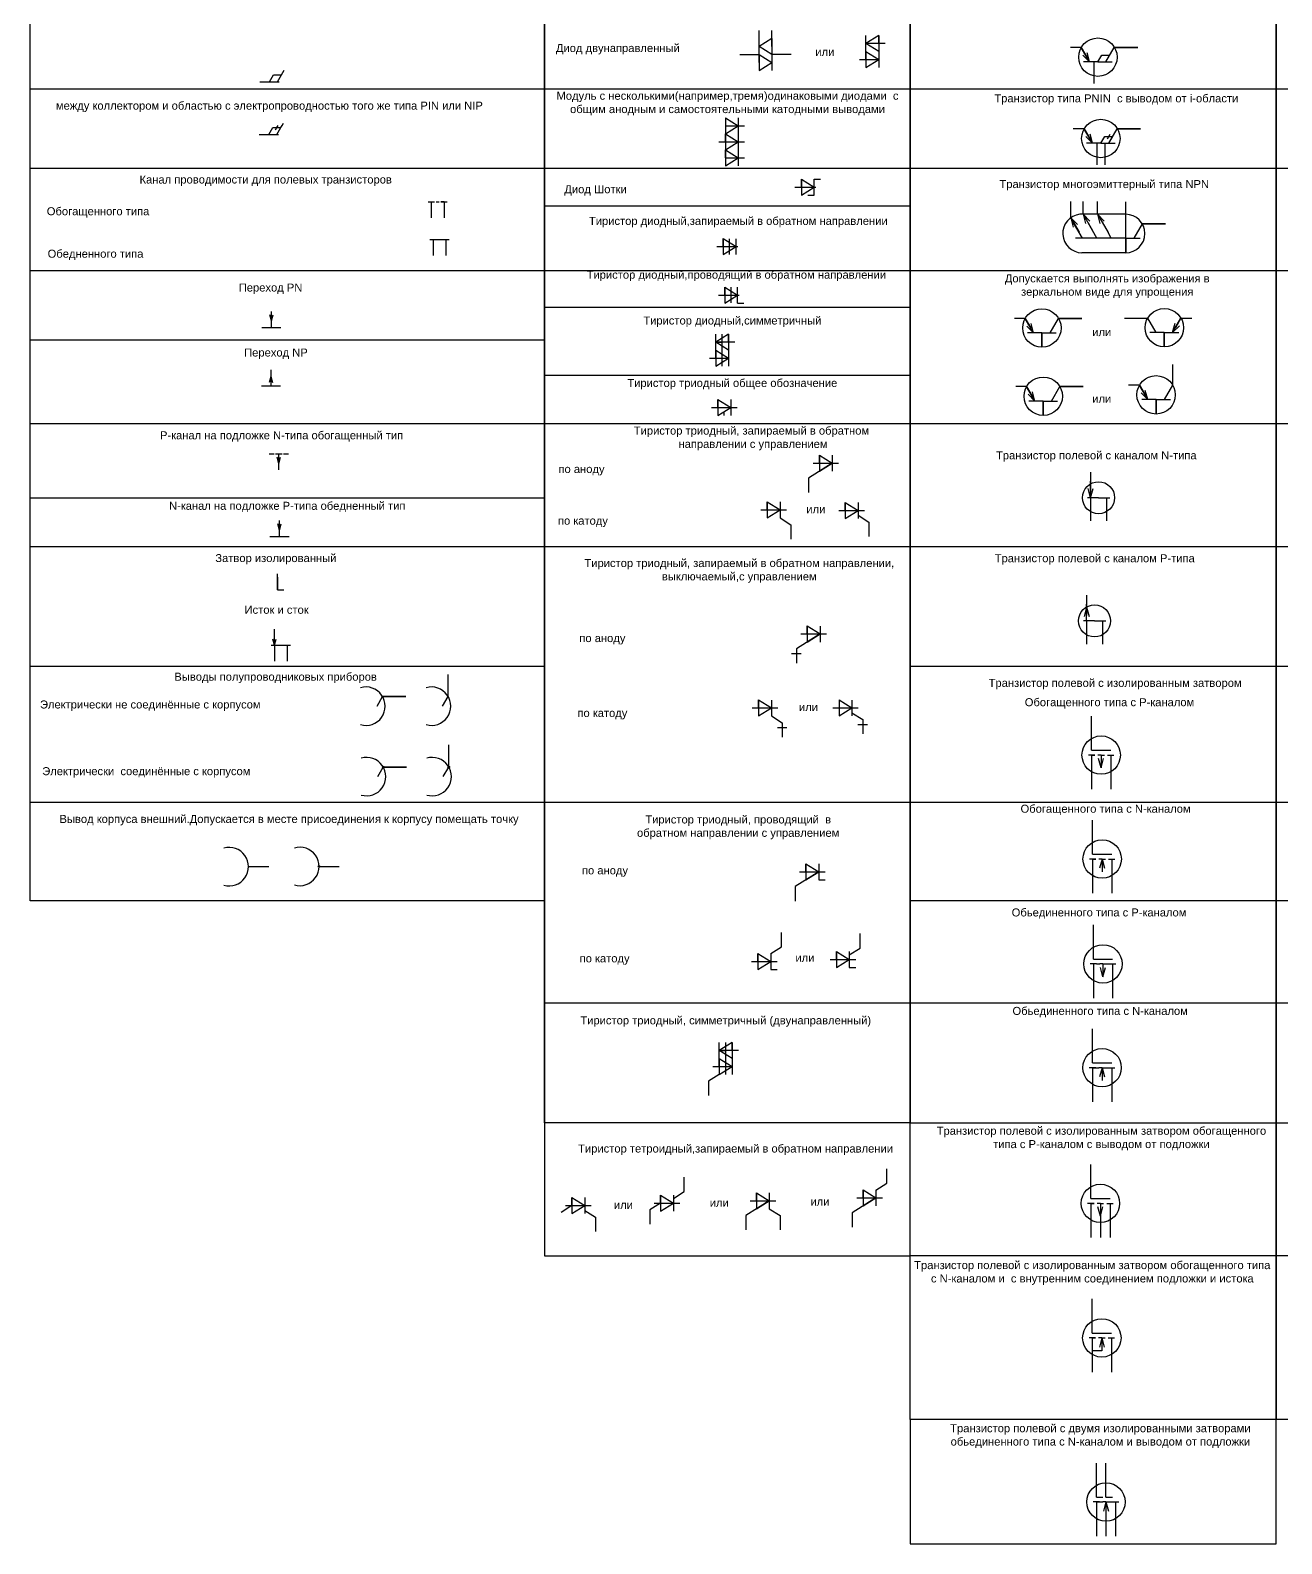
# Model space of a CAD drawing. Header units: millimetres. Extents: x 1912 to 3443, y 1414 to 2353.
# Drawn here: x 2074.8 to 2465.9, y 1413.7 to 1886.5 of the extents above; entities that cross this region are included whole.
import ezdxf

# ---------------------------------------------------------------- set-up
doc = ezdxf.new("R2010")
doc.units = ezdxf.units.MM
doc.styles.get("Standard").update_dxf_attribs({"font": 'arial.ttf'})
pattern_1 = [(0, (0, -18.579), (0, 6.985), [5.08, -1.905]), (90, (0, -18.579), (-6.985, 4e-16), [5.08, -1.905])]

msp = doc.modelspace()

# ---------------------------------------------------------------- hatches: boundary and pattern name
h = msp.add_hatch()
h.set_pattern_fill('ANGLE', color=256)
h.set_pattern_definition(pattern_1)
h.paths.add_polyline_path([(2183.27, 1676.28, -0.010761), (2183.41, 1676.06), (2183.67, 1676.06, 0.584546)])
h.paths.add_polyline_path([(2183.27, 1676.28, 0.262191), (2183.15, 1676.06, 0.267949), (2183.28, 1675.83), (2183.41, 1676.06, 0.010761)])
h.paths.add_polyline_path([(2183.41, 1676.06), (2183.28, 1675.83, 0.262191), (2183.53, 1675.83, 0.010761)])
h.paths.add_polyline_path([(2183.67, 1676.06), (2183.41, 1676.06, -0.010761), (2183.53, 1675.83, 0.273724)])
h.paths.add_polyline_path([(2203.89, 1676.31, 0.13713), (2203.75, 1676.28, -0.010761), (2203.89, 1676.06)])
h.paths.add_polyline_path([(2203.75, 1676.28, 0.262191), (2203.63, 1676.06, 0.267949), (2203.76, 1675.83), (2203.89, 1676.06, 0.010761)])
h.paths.add_polyline_path([(2203.89, 1676.06), (2203.76, 1675.83, 0.262191), (2204.01, 1675.83, 0.010761)])
h.paths.add_polyline_path([(2203.89, 1676.31), (2203.89, 1676.06, -0.010761), (2204.01, 1675.83, 0.273724), (2204.15, 1676.06, 0.414214)])
at = {"true_color": 0x000000}
h = msp.add_hatch(color=18, dxfattribs=at)
h.dxf.hatch_style = 1
h.paths.add_polyline_path([(2185.12, 1656.37, 0.010761), (2184.99, 1656.59, 0.262191), (2184.86, 1656.37, 0.267949), (2184.99, 1656.14)])
h.paths.add_polyline_path([(2184.99, 1656.59, -0.010761), (2185.12, 1656.37), (2185.38, 1656.37, 0.584546)])
h.paths.add_polyline_path([(2185.38, 1656.37), (2185.12, 1656.37, -0.010761), (2185.25, 1656.14, 0.273724)])
h.paths.add_polyline_path([(2185.12, 1656.37), (2184.99, 1656.14, 0.262191), (2185.25, 1656.14, 0.010761)])
h.paths.add_polyline_path([(2205.6, 1656.63), (2205.6, 1656.37, -0.010761), (2205.72, 1656.14, 0.273724), (2205.86, 1656.37, 0.414214)])
h.paths.add_polyline_path([(2205.6, 1656.63, 0.13713), (2205.47, 1656.59, -0.010761), (2205.6, 1656.37)])
h.paths.add_polyline_path([(2205.47, 1656.59, 0.262191), (2205.34, 1656.37, 0.267949), (2205.47, 1656.14), (2205.6, 1656.37, 0.010761)])
h.paths.add_polyline_path([(2205.6, 1656.37), (2205.47, 1656.14, 0.262191), (2205.72, 1656.14, 0.010761)])
h = msp.add_hatch()
h.set_pattern_fill('ANGLE', color=256)
h.set_pattern_definition(pattern_1)
h.paths.add_polyline_path([(2155.27, 1643.04), (2155.01, 1643.04, -0.010761), (2155, 1642.79, 0.420531)])
h.paths.add_polyline_path([(2155, 1643.3, -0.010761), (2155.01, 1643.04), (2155.27, 1643.04, 0.420531)])
h.paths.add_polyline_path([(2155, 1643.3, 0.407924), (2154.75, 1643.04, 0.407924), (2155, 1642.79, 0.021524)])
h = msp.add_hatch(color=18, dxfattribs=at)
h.dxf.hatch_style = 1
h.paths.add_polyline_path([(2165.31, 1625.3), (2165.05, 1625.3, -0.010761), (2165.05, 1625.04, 0.420531)])
h.paths.add_polyline_path([(2165.05, 1625.55, -0.010761), (2165.05, 1625.3), (2165.31, 1625.3, 0.420531)])
h.paths.add_polyline_path([(2165.05, 1625.55, 0.407924), (2164.79, 1625.3, 0.407924), (2165.05, 1625.04, 0.021524)])

# ---------------------------------------------------------------- linework, layer by layer
for p, q in [((2302.59, 1881.45), (2302.59, 1886.42)), ((2306.59, 1881.45), (2306.59, 1886.42)), ((2306.59, 1883.95), (2302.59, 1881.45)), ((2306.59, 1881.45), (2306.59, 1883.95)), ((2306.59, 1883.95), (2306.59, 1878.95)), ((2339.93, 1884.91), (2335.93, 1882.41)), ((2335.93, 1882.41), (2335.93, 1884.9)), ((2335.93, 1877.43), (2335.93, 1882.41)), ((2341.93, 1882.41), (2335.93, 1882.41)), ((2339.93, 1879.91), (2335.93, 1882.41)), ((2339.93, 1882.41), (2339.93, 1884.91)), ((2339.93, 1884.91), (2339.93, 1879.91)), ((2339.93, 1882.41), (2339.93, 1884.91)), ((2296.59, 1878.98), (2302.59, 1878.98)), ((2296.59, 1878.98), (2298.59, 1878.98)), ((2302.59, 1876.48), (2302.59, 1881.45)), ((2306.59, 1878.95), (2302.59, 1881.45)), ((2302.59, 1876.48), (2302.59, 1878.98)), ((2302.59, 1878.98), (2302.59, 1873.98)), ((2302.59, 1878.98), (2306.59, 1876.48)), ((2312.59, 1878.95), (2306.59, 1878.95)), ((2306.59, 1878.95), (2306.59, 1873.98)), ((2333.93, 1877.43), (2339.93, 1877.43)), ((2335.93, 1877.43), (2335.93, 1879.93)), ((2335.93, 1879.93), (2335.93, 1874.93)), ((2335.93, 1879.93), (2339.93, 1877.43)), ((2335.93, 1874.93), (2339.93, 1877.43)), ((2339.93, 1879.91), (2339.93, 1874.93)), ((2403.23, 1881.11), (2399.83, 1881.11)), ((2405.83, 1876.61), (2403.23, 1881.11)), ((2403.23, 1881.11), (2404.97, 1878.11)), ((2404.97, 1878.11), (2403.47, 1880.71)), ((2405.83, 1876.61), (2403.71, 1878.73)), ((2405.83, 1876.61), (2405.06, 1879.51)), ((2408.43, 1876.61), (2409.68, 1878.78)), ((2409.68, 1878.78), (2412.18, 1878.78)), ((2410.93, 1876.61), (2413.53, 1881.11)), ((2413.63, 1881.11), (2420.86, 1881.11)), ((2420.86, 1881.11), (2413.63, 1881.11)), ((2149.56, 1870.42), (2150.81, 1872.58)), ((2150.81, 1872.58), (2153.31, 1872.58)), ((2152.06, 1870.42), (2153.31, 1872.58)), ((2153.31, 1872.58), (2153.72, 1873.3)), ((2153.72, 1873.3), (2154.14, 1874.02)), ((2302.59, 1873.98), (2306.59, 1876.48)), ((2408.43, 1876.61), (2403.93, 1876.61)), ((2408.43, 1876.61), (2403.93, 1876.61)), ((2407.18, 1876.61), (2407.18, 1869.86)), ((2408.43, 1876.61), (2412.93, 1876.61)), ((2408.43, 1876.61), (2412.93, 1876.61)), ((2408.43, 1876.61), (2409.68, 1876.61)), ((2408.43, 1876.61), (2410.93, 1876.61)), ((2578.45, 1868.14), (2074.82, 1868.14)), ((2146.56, 1870.42), (2152.56, 1870.42)), ((2146.56, 1870.42), (2149.56, 1870.42)), ((2149.56, 1870.42), (2152.06, 1870.42)), ((2292.03, 1859.2), (2292.03, 1854.2)), ((2292.03, 1859.2), (2296.03, 1856.7)), ((2296.03, 1859.17), (2296.03, 1854.2)), ((2146.35, 1853.92), (2152.35, 1853.92)), ((2146.35, 1853.92), (2149.35, 1853.92)), ((2149.35, 1853.92), (2150.6, 1856.09)), ((2149.35, 1853.92), (2151.85, 1853.92)), ((2150.6, 1856.09), (2153.1, 1856.09)), ((2150.6, 1856.09), (2151.85, 1856.09)), ((2151.44, 1855.37), (2151.85, 1856.09)), ((2151.85, 1856.09), (2152.27, 1856.81)), ((2151.85, 1853.92), (2153.1, 1856.09)), ((2153.1, 1856.09), (2153.52, 1856.81)), ((2153.52, 1856.81), (2153.93, 1857.52)), ((2292.03, 1856.7), (2298.03, 1856.7)), ((2292.03, 1854.2), (2296.03, 1856.7)), ((2292.03, 1851.7), (2292.03, 1854.2)), ((2292.03, 1854.2), (2292.03, 1849.2)), ((2292.03, 1854.2), (2296.03, 1851.7)), ((2296.03, 1854.17), (2296.03, 1849.2)), ((2404.15, 1855.7), (2400.74, 1855.7)), ((2406.75, 1851.2), (2404.15, 1855.7)), ((2404.15, 1855.7), (2405.88, 1852.7)), ((2405.88, 1852.7), (2404.38, 1855.29)), ((2406.75, 1851.2), (2404.63, 1853.32)), ((2406.75, 1851.2), (2405.97, 1854.09)), ((2409.35, 1851.2), (2410.6, 1853.36)), ((2410.6, 1853.36), (2413.1, 1853.36)), ((2410.6, 1853.36), (2411.85, 1853.36)), ((2411.43, 1852.64), (2411.85, 1853.36)), ((2411.85, 1851.2), (2414.45, 1855.7)), ((2411.85, 1853.36), (2412.26, 1854.08)), ((2411.85, 1851.2), (2413.1, 1853.36)), ((2414.54, 1855.7), (2421.78, 1855.7)), ((2421.78, 1855.7), (2414.54, 1855.7)), ((2290.03, 1851.7), (2296.03, 1851.7)), ((2292.03, 1849.2), (2296.03, 1851.7)), ((2292.03, 1851.7), (2298.03, 1851.7)), ((2292.03, 1846.7), (2292.03, 1849.2)), ((2292.03, 1849.2), (2292.03, 1844.2)), ((2292.03, 1849.2), (2296.03, 1846.7)), ((2296.03, 1849.17), (2296.03, 1844.2)), ((2409.35, 1851.2), (2404.85, 1851.2)), ((2409.35, 1851.2), (2404.85, 1851.2)), ((2408.1, 1851.2), (2408.1, 1844.44)), ((2409.35, 1851.2), (2413.85, 1851.2)), ((2409.35, 1851.2), (2413.85, 1851.2)), ((2409.35, 1851.2), (2410.6, 1851.2)), ((2409.35, 1851.2), (2411.85, 1851.2)), ((2410.6, 1851.2), (2410.6, 1844.44)), ((2292.03, 1846.7), (2298.03, 1846.7)), ((2292.03, 1844.2), (2296.03, 1846.7)), ((2578.45, 1843.38), (2074.82, 1843.38)), ((2315.78, 1837.49), (2315.78, 1839.99)), ((2315.78, 1839.99), (2315.78, 1834.99)), ((2315.78, 1839.99), (2319.78, 1837.49)), ((2319.78, 1834.99), (2319.78, 1839.96)), ((2319.78, 1839.96), (2321.78, 1839.96)), ((2313.78, 1837.49), (2320.31, 1837.49)), ((2313.78, 1837.49), (2315.78, 1837.49)), ((2315.78, 1834.99), (2319.78, 1837.49)), ((2317.78, 1834.99), (2319.78, 1834.99)), ((2199.13, 1832.96), (2201.13, 1832.96)), ((2200.13, 1832.96), (2200.13, 1829.96)), ((2200.13, 1829.96), (2200.13, 1827.96)), ((2201.63, 1832.96), (2202.63, 1832.96)), ((2204.13, 1832.96), (2203.13, 1832.96)), ((2203.13, 1832.96), (2205.13, 1832.96)), ((2204.13, 1832.96), (2204.13, 1829.96)), ((2204.13, 1829.96), (2204.13, 1827.96)), ((2235.5, 1831.64), (2349.82, 1831.64)), ((2399.94, 1827.91), (2399.94, 1833.03)), ((2403.79, 1829.02), (2403.79, 1833.03)), ((2408.29, 1829.02), (2408.29, 1833.03)), ((2417.12, 1821.52), (2417.12, 1832.94)), ((2400.97, 1826.13), (2399.94, 1827.91)), ((2399.94, 1827.91), (2402.54, 1823.41)), ((2399.94, 1827.91), (2402.06, 1825.79)), ((2399.94, 1827.91), (2400.72, 1825.01)), ((2400.81, 1826.41), (2402.31, 1823.81)), ((2403.62, 1821.52), (2400.81, 1826.41)), ((2417.12, 1829.02), (2402.83, 1829.02)), ((2403.79, 1829.02), (2405.92, 1826.9)), ((2403.79, 1829.02), (2404.57, 1826.13)), ((2403.79, 1829.02), (2407.1, 1823.31)), ((2405.36, 1826.31), (2406.86, 1823.71)), ((2408.12, 1821.52), (2405.36, 1826.31)), ((2408.29, 1829.02), (2410.42, 1826.9)), ((2408.29, 1829.02), (2409.07, 1826.13)), ((2408.29, 1829.02), (2411.6, 1823.31)), ((2419.72, 1821.52), (2422.32, 1826.02)), ((2422.32, 1826.02), (2429.55, 1826.02)), ((2429.55, 1826.02), (2422.32, 1826.02)), ((2199.7, 1821.15), (2205.7, 1821.15)), ((2200.7, 1821.15), (2200.7, 1818.15)), ((2204.7, 1821.15), (2204.7, 1818.15)), ((2291.35, 1818.92), (2291.35, 1821.42)), ((2291.35, 1821.42), (2291.35, 1816.42)), ((2291.35, 1821.42), (2295.35, 1818.92)), ((2293.35, 1818.92), (2293.35, 1821.39)), ((2295.35, 1816.42), (2295.35, 1821.39)), ((2417.12, 1821.52), (2401.44, 1821.52)), ((2412.62, 1821.52), (2408.12, 1821.52)), ((2412.62, 1821.52), (2411.6, 1823.31)), ((2417.12, 1821.52), (2412.62, 1821.52)), ((2417.12, 1821.52), (2421.62, 1821.52)), ((2417.12, 1821.52), (2421.62, 1821.52)), ((2417.12, 1821.52), (2417.12, 1817.02)), ((2417.12, 1817.02), (2417.12, 1821.52)), ((2200.7, 1818.15), (2200.7, 1816.15)), ((2204.7, 1818.15), (2204.7, 1816.15)), ((2289.35, 1818.92), (2295.87, 1818.92)), ((2289.35, 1818.92), (2291.35, 1818.92)), ((2291.35, 1816.42), (2295.35, 1818.92)), ((2291.35, 1818.92), (2293.35, 1818.92)), ((2293.35, 1816.44), (2293.35, 1818.92)), ((2417.12, 1817.02), (2403.45, 1817.02)), ((2578.45, 1811.37), (2074.82, 1811.37)), ((2291.83, 1803.79), (2291.83, 1806.29)), ((2291.83, 1806.29), (2291.83, 1801.29)), ((2291.83, 1806.29), (2295.83, 1803.79)), ((2293.83, 1803.79), (2293.83, 1806.26)), ((2295.83, 1801.29), (2295.83, 1806.26)), ((2289.83, 1803.79), (2296.36, 1803.79)), ((2289.83, 1803.79), (2291.83, 1803.79)), ((2291.83, 1801.29), (2295.83, 1803.79)), ((2291.83, 1803.79), (2293.83, 1803.79)), ((2293.83, 1801.32), (2293.83, 1803.79)), ((2295.83, 1801.29), (2297.83, 1801.29)), ((2150.16, 1795.7), (2149.64, 1797.63)), ((2150.16, 1793.7), (2150.16, 1798.7)), ((2150.16, 1795.7), (2150.67, 1797.63)), ((2235.5, 1800.04), (2349.82, 1800.04)), ((2235.5, 1800.04), (2235.5, 1545.25)), ((2416.76, 1796.59), (2424, 1796.59)), ((2426.6, 1792.09), (2424, 1796.59)), ((2431.79, 1792.09), (2434.39, 1796.59)), ((2434.39, 1796.59), (2432.66, 1793.59)), ((2434.39, 1796.59), (2437.8, 1796.59)), ((2147.16, 1793.7), (2153.16, 1793.7)), ((2150.16, 1793.7), (2150.16, 1795.7)), ((2385.74, 1796.51), (2382.33, 1796.51)), ((2388.34, 1792.01), (2385.74, 1796.51)), ((2385.74, 1796.51), (2387.47, 1793.51)), ((2387.47, 1793.51), (2385.97, 1796.11)), ((2388.34, 1792.01), (2386.22, 1794.13)), ((2390.93, 1792.01), (2386.43, 1792.01)), ((2390.93, 1792.01), (2386.43, 1792.01)), ((2388.34, 1792.01), (2387.56, 1794.91)), ((2390.93, 1792.01), (2395.43, 1792.01)), ((2390.93, 1792.01), (2395.43, 1792.01)), ((2390.93, 1792.01), (2390.93, 1787.51)), ((2390.93, 1787.51), (2390.93, 1792.01)), ((2393.53, 1792.01), (2396.13, 1796.51)), ((2396.13, 1796.51), (2403.36, 1796.51)), ((2403.36, 1796.51), (2396.13, 1796.51)), ((2429.19, 1792.09), (2424.69, 1792.09)), ((2429.19, 1792.09), (2424.69, 1792.09)), ((2429.19, 1792.09), (2433.69, 1792.09)), ((2429.19, 1792.09), (2433.69, 1792.09)), ((2429.19, 1792.09), (2429.19, 1787.59)), ((2429.19, 1787.59), (2429.19, 1792.09)), ((2431.79, 1792.09), (2432.57, 1794.99)), ((2431.79, 1792.09), (2433.91, 1794.21)), ((2432.66, 1793.59), (2434.16, 1796.19)), ((2074.82, 1789.81), (2235.5, 1789.81)), ((2293.02, 1791.59), (2289.02, 1789.09)), ((2289.02, 1789.09), (2289.02, 1791.57)), ((2289.02, 1784.11), (2289.02, 1789.09)), ((2295.02, 1789.09), (2289.02, 1789.09)), ((2293.02, 1786.59), (2289.02, 1789.09)), ((2289.02, 1789.09), (2291.02, 1789.09)), ((2291.02, 1781.61), (2291.02, 1791.59)), ((2293.02, 1789.09), (2293.02, 1791.59)), ((2293.02, 1791.59), (2293.02, 1786.59)), ((2293.02, 1789.09), (2293.02, 1791.59)), ((2287.02, 1784.11), (2293.02, 1784.11)), ((2289.02, 1784.11), (2289.02, 1786.61)), ((2289.02, 1786.61), (2289.02, 1781.61)), ((2289.02, 1786.61), (2293.02, 1784.11)), ((2289.02, 1781.61), (2293.02, 1784.11)), ((2293.02, 1786.59), (2293.02, 1781.61)), ((2150.03, 1778.41), (2149.51, 1776.48)), ((2150.03, 1780.41), (2150.03, 1775.41)), ((2150.03, 1780.41), (2150.03, 1778.41)), ((2150.03, 1778.41), (2150.55, 1776.48)), ((2235.5, 1778.79), (2349.82, 1778.79)), ((2431.82, 1775.63), (2431.82, 1782.15)), ((2147.03, 1775.41), (2153.03, 1775.41)), ((2386.15, 1775.19), (2382.74, 1775.19)), ((2388.75, 1770.69), (2386.15, 1775.19)), ((2386.15, 1775.19), (2387.88, 1772.19)), ((2387.88, 1772.19), (2386.38, 1774.79)), ((2388.75, 1770.69), (2387.97, 1773.58)), ((2393.94, 1770.69), (2396.54, 1775.19)), ((2396.54, 1775.19), (2403.78, 1775.19)), ((2403.78, 1775.19), (2396.54, 1775.19)), ((2421.43, 1775.63), (2418.02, 1775.63)), ((2424.03, 1771.13), (2421.43, 1775.63)), ((2421.43, 1775.63), (2423.16, 1772.63)), ((2423.16, 1772.63), (2421.66, 1775.23)), ((2424.03, 1771.13), (2421.91, 1773.25)), ((2424.03, 1771.13), (2423.25, 1774.03)), ((2429.22, 1771.13), (2431.82, 1775.63)), ((2287.7, 1768.71), (2293.7, 1768.71)), ((2289.7, 1768.71), (2289.7, 1771.21)), ((2289.7, 1771.21), (2289.7, 1766.21)), ((2289.7, 1771.21), (2293.7, 1768.71)), ((2289.7, 1766.21), (2293.7, 1768.71)), ((2293.7, 1771.19), (2293.7, 1766.21)), ((2293.7, 1768.71), (2295.7, 1768.71)), ((2388.75, 1770.69), (2386.63, 1772.81)), ((2391.35, 1770.69), (2386.85, 1770.69)), ((2391.35, 1770.69), (2386.85, 1770.69)), ((2391.35, 1770.69), (2395.85, 1770.69)), ((2391.35, 1770.69), (2395.85, 1770.69)), ((2391.35, 1770.69), (2391.35, 1766.19)), ((2391.35, 1766.19), (2391.35, 1770.69)), ((2426.62, 1771.13), (2422.12, 1771.13)), ((2426.62, 1771.13), (2422.12, 1771.13)), ((2426.62, 1771.13), (2431.12, 1771.13)), ((2426.62, 1771.13), (2431.12, 1771.13)), ((2426.62, 1771.13), (2426.62, 1766.63)), ((2426.62, 1766.63), (2426.62, 1771.13)), ((2578.45, 1763.56), (2074.82, 1763.56)), ((2291.7, 1766.21), (2291.7, 1767.46)), ((2149.49, 1754.19), (2150.99, 1754.19)), ((2151.49, 1754.19), (2153.49, 1754.19)), ((2152.49, 1749.19), (2152.49, 1754.19)), ((2153.99, 1754.19), (2155.49, 1754.19)), ((2152.49, 1751.19), (2151.97, 1753.12)), ((2152.49, 1751.19), (2153.01, 1753.12)), ((2152.49, 1749.19), (2152.49, 1751.19)), ((2325.41, 1751.27), (2318.01, 1746.65)), ((2319.41, 1751.27), (2325.41, 1751.27)), ((2321.41, 1751.27), (2321.41, 1753.77)), ((2321.41, 1753.77), (2321.41, 1748.77)), ((2321.41, 1753.77), (2325.41, 1751.27)), ((2321.41, 1748.77), (2325.41, 1751.27)), ((2325.41, 1753.74), (2325.41, 1748.77)), ((2325.41, 1751.27), (2327.41, 1751.27)), ((2318.01, 1746.65), (2318.01, 1742.15)), ((2406.15, 1748.52), (2406.15, 1742.22)), ((2406.15, 1740.49), (2406.15, 1745.69)), ((2406.15, 1742.22), (2406.15, 1745.22)), ((2235.5, 1740.37), (2074.82, 1740.37)), ((2408.65, 1740.49), (2405.15, 1740.49)), ((2406.15, 1740.49), (2405.38, 1743.39)), ((2406.15, 1740.49), (2406.93, 1743.39)), ((2406.15, 1740.49), (2406.15, 1733.28)), ((2406.15, 1740.49), (2406.15, 1733.28)), ((2408.65, 1740.49), (2412.15, 1740.49)), ((2408.65, 1740.49), (2411.15, 1740.49)), ((2411.15, 1740.49), (2411.15, 1733.28)), ((2411.15, 1740.49), (2411.15, 1733.28)), ((2303.11, 1736.69), (2309.11, 1736.69)), ((2305.11, 1736.69), (2305.11, 1739.19)), ((2305.11, 1739.19), (2305.11, 1734.19)), ((2305.11, 1739.19), (2309.11, 1736.69)), ((2305.11, 1734.19), (2309.11, 1736.69)), ((2309.11, 1739.16), (2309.11, 1734.19)), ((2309.11, 1736.69), (2311.11, 1736.69)), ((2327.48, 1736.51), (2333.48, 1736.51)), ((2329.48, 1736.51), (2329.48, 1739.01)), ((2329.48, 1739.01), (2329.48, 1734.01)), ((2329.48, 1739.01), (2333.48, 1736.51)), ((2329.48, 1734.01), (2333.48, 1736.51)), ((2333.48, 1738.98), (2333.48, 1734.01)), ((2333.48, 1736.51), (2335.48, 1736.51)), ((2152.68, 1730.37), (2152.16, 1732.3)), ((2152.68, 1728.37), (2152.68, 1733.37)), ((2152.68, 1730.37), (2153.2, 1732.3)), ((2152.68, 1728.37), (2152.68, 1730.37)), ((2309.11, 1734.19), (2312.5, 1732.07)), ((2312.5, 1732.07), (2312.5, 1727.57)), ((2333.48, 1735.01), (2336.87, 1732.89)), ((2336.87, 1732.89), (2336.87, 1728.39)), ((2149.68, 1728.37), (2155.68, 1728.37)), ((2578.45, 1725.1), (2074.82, 1725.1)), ((2152.09, 1711.71), (2152.09, 1716.71)), ((2152.09, 1715.71), (2152.09, 1711.71)), ((2152.09, 1711.71), (2154.09, 1711.71)), ((2404.89, 1710.03), (2404.89, 1703.73)), ((2404.89, 1702), (2404.89, 1707.2)), ((2404.89, 1703.73), (2404.89, 1706.73)), ((2407.39, 1702), (2403.89, 1702)), ((2404.89, 1706.33), (2404.11, 1703.43)), ((2404.89, 1706.33), (2405.66, 1703.43)), ((2404.89, 1702), (2404.89, 1694.78)), ((2407.39, 1702), (2410.89, 1702)), ((2409.89, 1702), (2409.89, 1694.78)), ((2151.14, 1694.42), (2151.14, 1699.42)), ((2321.6, 1697.92), (2314.21, 1693.3)), ((2315.6, 1697.92), (2321.6, 1697.92)), ((2317.6, 1697.92), (2317.6, 1700.42)), ((2317.6, 1700.42), (2317.6, 1695.42)), ((2317.6, 1700.42), (2321.6, 1697.92)), ((2317.6, 1695.42), (2321.6, 1697.92)), ((2321.6, 1700.39), (2321.6, 1695.42)), ((2321.6, 1697.92), (2323.6, 1697.92)), ((2150.14, 1694.42), (2156.14, 1694.42)), ((2151.14, 1694.42), (2150.62, 1696.35)), ((2151.14, 1694.42), (2151.65, 1696.35)), ((2151.14, 1694.42), (2151.14, 1691.42)), ((2155.14, 1694.42), (2155.14, 1691.42)), ((2314.21, 1693.3), (2314.21, 1688.8)), ((2314.21, 1693.3), (2314.21, 1691.8)), ((2151.14, 1691.42), (2151.14, 1689.42)), ((2155.14, 1691.42), (2155.14, 1689.42)), ((2312.71, 1691.8), (2314.21, 1691.8)), ((2314.21, 1691.8), (2315.71, 1691.8)), ((2235.5, 1687.8), (2074.82, 1687.8)), ((2205.41, 1678.37), (2205.41, 1685.25)), ((2578.45, 1687.8), (2349.82, 1687.8)), ((2183.2, 1675.37), (2184.93, 1678.37)), ((2184.93, 1678.37), (2192.16, 1678.37)), ((2192.16, 1678.37), (2184.93, 1678.37)), ((2203.68, 1675.37), (2205.41, 1678.37)), ((2300.39, 1674.82), (2306.39, 1674.82)), ((2302.39, 1674.82), (2302.39, 1677.32)), ((2302.39, 1677.32), (2302.39, 1672.32)), ((2302.39, 1677.32), (2306.39, 1674.82)), ((2302.39, 1672.32), (2306.39, 1674.82)), ((2306.39, 1677.3), (2306.39, 1672.32)), ((2306.39, 1674.82), (2308.39, 1674.82)), ((2325.57, 1674.82), (2331.57, 1674.82)), ((2327.57, 1677.32), (2327.57, 1672.32)), ((2327.57, 1677.32), (2331.57, 1674.82)), ((2327.57, 1672.32), (2331.57, 1674.82)), ((2331.57, 1677.29), (2331.57, 1672.32)), ((2331.57, 1674.82), (2333.57, 1674.82)), ((2306.39, 1672.32), (2309.78, 1670.2)), ((2309.78, 1670.2), (2309.78, 1665.7)), ((2309.78, 1670.2), (2309.78, 1668.7)), ((2331.57, 1673.32), (2334.96, 1671.2)), ((2333.46, 1669.7), (2334.96, 1669.7)), ((2334.96, 1671.2), (2334.96, 1666.7)), ((2334.96, 1671.2), (2334.96, 1669.7)), ((2334.96, 1669.7), (2336.46, 1669.7)), ((2406.45, 1661.59), (2406.45, 1672.26)), ((2308.28, 1668.7), (2309.78, 1668.7)), ((2309.78, 1668.7), (2311.28, 1668.7)), ((2205.6, 1656.37), (2205.6, 1663.25)), ((2407.45, 1660.09), (2405.45, 1660.09)), ((2406.45, 1661.59), (2412.45, 1661.59)), ((2406.45, 1660.09), (2406.45, 1649.42)), ((2406.45, 1660.09), (2407.45, 1660.09)), ((2409.45, 1660.09), (2408.45, 1660.09)), ((2409.45, 1660.09), (2408.45, 1660.09)), ((2409.45, 1660.09), (2409.45, 1656.09)), ((2409.45, 1660.09), (2410.45, 1660.09)), ((2411.45, 1660.09), (2413.45, 1660.09)), ((2412.45, 1660.09), (2412.45, 1649.42)), ((2183.39, 1653.37), (2185.12, 1656.37)), ((2185.12, 1656.37), (2192.36, 1656.37)), ((2192.36, 1656.37), (2185.12, 1656.37)), ((2203.87, 1653.37), (2205.6, 1656.37)), ((2409.45, 1656.09), (2408.67, 1658.99)), ((2409.45, 1656.09), (2410.22, 1658.99)), ((2578.45, 1645.33), (2074.82, 1645.33)), ((2406.76, 1629.13), (2406.76, 1639.8)), ((2407.76, 1627.63), (2405.76, 1627.63)), ((2406.76, 1629.13), (2412.76, 1629.13)), ((2406.76, 1627.63), (2406.76, 1616.96)), ((2406.76, 1627.63), (2407.76, 1627.63)), ((2409.76, 1627.63), (2408.76, 1627.63)), ((2409.76, 1627.63), (2408.76, 1627.63)), ((2409.76, 1627.63), (2408.98, 1624.73)), ((2409.76, 1627.63), (2409.76, 1623.63)), ((2409.76, 1627.63), (2410.76, 1627.63)), ((2409.76, 1627.63), (2410.54, 1624.73)), ((2411.76, 1627.63), (2413.76, 1627.63)), ((2412.76, 1627.63), (2412.76, 1616.96)), ((2143.02, 1625.24), (2149.33, 1625.24)), ((2165.05, 1625.3), (2171.36, 1625.3)), ((2321.2, 1623.63), (2313.81, 1619.01)), ((2315.2, 1623.63), (2321.2, 1623.63)), ((2317.2, 1623.63), (2317.2, 1626.13)), ((2317.2, 1626.13), (2317.2, 1621.13)), ((2317.2, 1626.13), (2321.2, 1623.63)), ((2317.2, 1621.13), (2321.2, 1623.63)), ((2321.2, 1626.11), (2321.2, 1621.13)), ((2321.2, 1623.63), (2323.2, 1623.63)), ((2313.81, 1619.01), (2313.81, 1614.51)), ((2321.2, 1621.13), (2323.2, 1621.13)), ((2235.5, 1614.61), (2074.82, 1614.61)), ((2578.45, 1614.61), (2349.82, 1614.61)), ((2309.58, 1600.22), (2309.58, 1604.72)), ((2334.13, 1599.83), (2334.13, 1604.33)), ((2407.01, 1596.36), (2407.01, 1607.03)), ((2302.18, 1595.63), (2302.18, 1598.13)), ((2302.18, 1598.13), (2302.18, 1593.13)), ((2302.18, 1598.13), (2306.18, 1595.63)), ((2306.18, 1598.1), (2309.58, 1600.22)), ((2306.18, 1598.1), (2309.58, 1600.22)), ((2306.18, 1598.1), (2306.18, 1593.13)), ((2326.74, 1596.24), (2326.74, 1598.74)), ((2326.74, 1598.74), (2326.74, 1593.74)), ((2326.74, 1598.74), (2330.74, 1596.24)), ((2330.74, 1597.71), (2334.13, 1599.83)), ((2330.74, 1597.71), (2334.13, 1599.83)), ((2330.74, 1598.71), (2330.74, 1593.74)), ((2330.74, 1598.71), (2330.74, 1597.71)), ((2300.18, 1595.63), (2306.18, 1595.63)), ((2302.18, 1593.13), (2306.18, 1595.63)), ((2306.18, 1595.63), (2308.18, 1595.63)), ((2324.74, 1596.24), (2330.74, 1596.24)), ((2326.74, 1593.74), (2330.74, 1596.24)), ((2330.74, 1596.24), (2332.74, 1596.24)), ((2330.74, 1593.74), (2332.74, 1593.74)), ((2408.01, 1594.86), (2406.01, 1594.86)), ((2407.01, 1596.36), (2413.01, 1596.36)), ((2407.01, 1594.86), (2407.01, 1584.19)), ((2408.01, 1594.86), (2409.01, 1594.86)), ((2410.01, 1594.86), (2409.01, 1594.86)), ((2410.01, 1590.86), (2409.23, 1593.76)), ((2410.01, 1594.86), (2410.01, 1590.86)), ((2410.01, 1594.86), (2411.01, 1594.86)), ((2410.01, 1590.86), (2410.78, 1593.76)), ((2411.01, 1594.86), (2412.01, 1594.86)), ((2412.01, 1594.86), (2414.01, 1594.86)), ((2413.01, 1594.86), (2413.01, 1584.19)), ((2306.18, 1593.13), (2308.18, 1593.13)), ((2578.45, 1582.58), (2235.5, 1582.58)), ((2406.74, 1563.94), (2406.74, 1574.61)), ((2294.13, 1570.3), (2290.13, 1567.8)), ((2290.13, 1567.8), (2290.13, 1570.29)), ((2292.13, 1560.33), (2292.13, 1570.3)), ((2294.13, 1567.8), (2294.13, 1570.3)), ((2294.13, 1570.3), (2294.13, 1565.3)), ((2294.13, 1567.8), (2294.13, 1570.3)), ((2290.13, 1562.83), (2290.13, 1567.8)), ((2296.13, 1567.8), (2290.13, 1567.8)), ((2294.13, 1565.3), (2290.13, 1567.8)), ((2290.13, 1567.8), (2292.13, 1567.8)), ((2290.13, 1562.83), (2290.13, 1565.33)), ((2290.13, 1565.33), (2290.13, 1560.33)), ((2290.13, 1565.33), (2294.13, 1562.83)), ((2294.13, 1565.3), (2294.13, 1560.33)), ((2290.13, 1560.33), (2286.73, 1558.21)), ((2288.13, 1562.83), (2294.13, 1562.83)), ((2290.13, 1560.33), (2294.13, 1562.83)), ((2407.74, 1562.44), (2405.74, 1562.44)), ((2406.74, 1563.94), (2412.74, 1563.94)), ((2406.74, 1562.44), (2406.74, 1551.77)), ((2406.74, 1562.44), (2407.74, 1562.44)), ((2407.74, 1562.44), (2408.74, 1562.44)), ((2409.74, 1562.44), (2408.74, 1562.44)), ((2409.74, 1562.44), (2408.74, 1562.44)), ((2409.74, 1562.44), (2408.97, 1559.54)), ((2409.74, 1562.44), (2409.74, 1558.44)), ((2409.74, 1562.44), (2410.74, 1562.44)), ((2409.74, 1562.44), (2410.52, 1559.54)), ((2410.74, 1562.44), (2412.17, 1562.44)), ((2411.74, 1562.44), (2413.74, 1562.44)), ((2412.74, 1562.44), (2412.74, 1551.77)), ((2286.73, 1558.21), (2286.73, 1553.71)), ((2235.5, 1545.25), (2235.5, 1503.65)), ((2349.82, 1545.25), (2578.45, 1545.25)), ((2406.22, 1521.55), (2406.22, 1532.22)), ((2279.17, 1523.73), (2279.17, 1528.23)), ((2342.47, 1526.33), (2342.47, 1530.83)), ((2271.78, 1520.14), (2271.78, 1522.64)), ((2271.78, 1522.64), (2271.78, 1517.64)), ((2271.78, 1522.64), (2275.78, 1520.14)), ((2275.78, 1521.61), (2279.17, 1523.73)), ((2275.78, 1521.61), (2279.17, 1523.73)), ((2275.78, 1522.61), (2275.78, 1517.64)), ((2301.76, 1520.88), (2301.76, 1523.38)), ((2301.76, 1523.38), (2301.76, 1518.38)), ((2301.76, 1523.38), (2305.76, 1520.88)), ((2305.76, 1523.36), (2305.76, 1518.38)), ((2335.08, 1521.74), (2335.08, 1524.24)), ((2335.08, 1524.24), (2335.08, 1519.24)), ((2335.08, 1524.24), (2339.08, 1521.74)), ((2339.08, 1524.21), (2342.47, 1526.33)), ((2339.08, 1524.21), (2342.47, 1526.33)), ((2339.08, 1524.21), (2339.08, 1519.24)), ((2244.06, 1519.37), (2240.67, 1517.25)), ((2242.06, 1519.37), (2248.06, 1519.37)), ((2244.06, 1519.37), (2244.06, 1521.87)), ((2244.06, 1521.87), (2244.06, 1516.87)), ((2244.06, 1521.87), (2248.06, 1519.37)), ((2244.06, 1516.87), (2248.06, 1519.37)), ((2248.06, 1521.85), (2248.06, 1516.87)), ((2248.06, 1519.37), (2250.06, 1519.37)), ((2248.06, 1517.87), (2251.45, 1515.75)), ((2271.78, 1520.14), (2268.39, 1518.02)), ((2268.39, 1518.02), (2268.39, 1513.52)), ((2269.78, 1520.14), (2275.78, 1520.14)), ((2271.78, 1517.64), (2275.78, 1520.14)), ((2275.78, 1520.14), (2277.78, 1520.14)), ((2305.76, 1520.88), (2298.37, 1516.26)), ((2299.76, 1520.88), (2305.76, 1520.88)), ((2301.76, 1518.38), (2305.76, 1520.88)), ((2305.76, 1520.88), (2307.76, 1520.88)), ((2305.76, 1518.38), (2309.16, 1516.26)), ((2339.08, 1521.74), (2331.69, 1517.12)), ((2333.08, 1521.74), (2339.08, 1521.74)), ((2335.08, 1519.24), (2339.08, 1521.74)), ((2339.08, 1521.74), (2341.08, 1521.74)), ((2407.22, 1520.05), (2405.22, 1520.05)), ((2406.22, 1521.55), (2412.22, 1521.55)), ((2406.22, 1520.05), (2406.22, 1509.38)), ((2406.22, 1520.05), (2407.22, 1520.05)), ((2409.22, 1520.05), (2408.22, 1520.05)), ((2409.22, 1520.05), (2408.22, 1520.05)), ((2409.22, 1516.05), (2408.44, 1518.95)), ((2409.22, 1520.05), (2409.22, 1516.05)), ((2409.22, 1520.05), (2410.22, 1520.05)), ((2409.22, 1516.05), (2410, 1518.95)), ((2411.22, 1520.05), (2413.22, 1520.05)), ((2412.22, 1520.05), (2412.22, 1509.38)), ((2251.45, 1515.75), (2251.45, 1511.25)), ((2298.37, 1516.26), (2298.37, 1511.76)), ((2309.16, 1516.26), (2309.16, 1511.76)), ((2331.69, 1517.12), (2331.69, 1512.62)), ((2409.22, 1516.05), (2409.22, 1509.38)), ((2235.5, 1503.65), (2349.82, 1503.65)), ((2578.45, 1503.65), (2349.82, 1503.65)), ((2406.66, 1479.53), (2406.66, 1490.2)), ((2407.66, 1478.03), (2405.66, 1478.03)), ((2406.66, 1479.53), (2412.66, 1479.53)), ((2406.66, 1478.03), (2406.66, 1467.36)), ((2406.66, 1478.03), (2407.66, 1478.03)), ((2409.66, 1478.03), (2408.66, 1478.03)), ((2409.66, 1478.03), (2408.66, 1478.03)), ((2409.66, 1478.03), (2408.88, 1475.13)), ((2409.66, 1478.03), (2409.66, 1474.03)), ((2409.66, 1478.03), (2410.66, 1478.03)), ((2409.66, 1478.03), (2410.44, 1475.13)), ((2411.66, 1478.03), (2413.66, 1478.03)), ((2412.66, 1478.03), (2412.66, 1467.36)), ((2409.66, 1474.03), (2406.66, 1474.03)), ((2349.82, 1452.59), (2349.82, 1413.74)), ((2464.13, 1413.74), (2464.13, 1452.59)), ((2407.95, 1428.28), (2407.95, 1438.95)), ((2410.95, 1428.28), (2410.95, 1438.95)), ((2407.95, 1428.28), (2409.95, 1428.28)), ((2410.95, 1428.28), (2412.95, 1428.28)), ((2408.95, 1426.78), (2406.95, 1426.78)), ((2407.95, 1426.78), (2407.95, 1416.11)), ((2407.95, 1426.78), (2408.95, 1426.78)), ((2408.95, 1426.78), (2409.95, 1426.78)), ((2410.95, 1426.78), (2409.95, 1426.78)), ((2410.95, 1426.78), (2409.95, 1426.78)), ((2410.95, 1426.78), (2410.17, 1423.88)), ((2410.95, 1426.78), (2410.95, 1422.78)), ((2410.95, 1426.78), (2411.95, 1426.78)), ((2410.95, 1426.78), (2411.73, 1423.88)), ((2411.95, 1426.78), (2413.38, 1426.78)), ((2412.95, 1426.78), (2414.95, 1426.78)), ((2413.95, 1426.78), (2413.95, 1416.11)), ((2410.95, 1422.78), (2410.95, 1416.11)), ((2349.82, 1413.74), (2464.13, 1413.74))]:
    msp.add_line(p, q)
for points in [[(2074.82, 2078.72), (2235.5, 2078.72), (2235.5, 1614.61), (2074.82, 1614.61)], [(2235.5, 2078.72), (2349.82, 2078.72), (2349.82, 1545.25), (2235.5, 1545.25)], [(2349.82, 2078.72), (2464.13, 2078.72), (2464.13, 1452.59), (2349.82, 1452.59)], [(2464.13, 2078.72), (2578.45, 2078.72), (2578.45, 1452.59), (2464.13, 1452.59)]]:
    msp.add_lwpolyline(points, close=True)
for centre, radius in [((2408.43, 1878.11), 6), ((2409.35, 1852.7), 6), ((2390.93, 1793.51), 6), ((2429.19, 1793.59), 6), ((2391.35, 1772.19), 6), ((2426.62, 1772.63), 6), ((2408.65, 1740.49), 5), ((2407.39, 1702), 5), ((2409.45, 1660.09), 6), ((2185.12, 1656.37), 0.258), ((2205.6, 1656.37), 0.258), ((2409.76, 1627.63), 6), ((2165.05, 1625.3), 0.258), ((2410.01, 1594.86), 6), ((2409.74, 1562.44), 6), ((2409.22, 1520.05), 6), ((2409.66, 1478.03), 6), ((2410.95, 1426.78), 6)]:
    msp.add_circle(centre, radius)
for centre, radius, start, end in [((2403.47, 1823.04), 6.02, 96.0796, 269.8313), ((2417.12, 1823.02), 6, 270, 90), ((2179.73, 1675.37), 6, 253.4293, 106.5707), ((2200.21, 1675.37), 6, 253.4293, 106.5707), ((2179.93, 1653.37), 6, 253.4293, 106.5707), ((2200.4, 1653.37), 6, 253.4293, 106.5707), ((2137.02, 1625.24), 6, 253.4293, 106.5707), ((2159.05, 1625.3), 6, 253.4293, 106.5707)]:
    msp.add_arc(centre, radius, start, end)

# ---------------------------------------------------------------- texts
at = {"char_height": 2.5, "attachment_point": 1}
for s, width, heights, insert in [('Диод двунаправленный', 56.3975, [-3.23], (2239.07, 1882.21)), ('или', 56.3975, [-2.51], (2320.14, 1880.99)), ('между коллектором и областью с электропроводностью того же типа PIN или NIP', 177.1084, [-3.29], (2082.83, 1864.22)), ('\\pxqc;Модуль с несколькими(например,тремя)одинаковыми диодами  с общим анодным и самостоятельными катодными выводами', 114.0325, [-7.28], (2235.68, 1867.31)), ('Транзистор типа PNIN  с выводом от i-области', 84.9522, [-3.25], (2376.07, 1866.51)), ('Канал проводимости для полевых транзисторов', 93.4615, [-3.2], (2108.97, 1841.14)), ('Транзистор многоэмиттерный типа NPN', 79.6103, [-3.19], (2377.67, 1839.72)), ('Диод Шотки', 56.3975, [-3.08], (2241.71, 1838.11)), ('Обогащенного типа', 56.3975, [-3.07], (2079.98, 1831.23)), ('Тиристор диодный,запираемый в обратном направлении', 101.8814, [-3.25], (2249.39, 1828.21)), ('Обедненного типа', 56.3975, [-3.07], (2080.25, 1817.97)), ('Тиристор диодный,проводящий в обратном направлении', 134.3006, [-3.25], (2248.68, 1811.41)), ('Тиристор диодный,симметричный', 56.3975, [-3.19], (2266.38, 1797.1)), ('или', 56.3975, [-2.51], (2406.66, 1793.48)), ('Тиристор триодный общее обозначение', 75.2751, [-3.25], (2261.39, 1777.59)), ('или', 56.3975, [-2.51], (2406.66, 1772.67)), ('P-канал на подложке N-типа обогащенный тип', 96.4947, [-3.07], (2115.36, 1761.25)), ('Транзистор полевой с каналом N-типа', 92.7373, [-3.19], (2376.58, 1754.99)), ('по аноду', 56.3975, [-3.23], (2239.87, 1750.71)), ('N-канал на подложке P-типа обедненный тип', 87.3712, [7.24], (2118.19, 1739.22)), ('или', 56.3975, [-2.51], (2317.33, 1738.16)), ('по катоду', 56.3975, [-3.23], (2239.72, 1734.58)), ('Затвор изолированный', 56.3975, [-3.24], (2132.64, 1722.89)), ('Транзистор полевой с каналом Р-типа', 95.5533, [-3.19], (2376.19, 1722.84)), ('Исток и сток', 56.3975, [-2.54], (2141.78, 1706.74)), ('по аноду', 56.3975, [-3.23], (2246.4, 1697.89)), ('Транзистор полевой с изолированным затвором', 97.6587, [-3.19], (2374.28, 1683.89)), ('Электрически не соединённые с корпусом', 72.9824, [-3.28], (2077.85, 1677.15)), ('по катоду', 56.3975, [-3.23], (2245.8, 1674.5)), ('или', 56.3975, [-2.51], (2315.02, 1676.35)), ('Обогащенного типа с Р-каналом', 56.3975, [-3.07], (2385.58, 1677.86)), ('Электрически  соединённые с корпусом', 77.756, [-3.28], (2078.56, 1656.32)), ('Вывод корпуса внешний.Допускается в месте присоединения к корпусу помещать точку', 149.939, [-3.23], (2083.95, 1641.39)), ('Обогащенного типа с N-каналом', 56.3975, [-3.07], (2384.26, 1644.59)), ('по аноду', 56.3975, [-3.23], (2247.21, 1625.34)), ('Обьединенного типа с Р-каналом', 56.3975, [-3.07], (2381.49, 1612.19)), ('по катоду', 56.3975, [-3.23], (2246.5, 1597.85)), ('или', 56.3975, [-2.51], (2313.92, 1598.03)), ('Обьединенного типа с N-каналом', 56.3975, [-3.07], (2381.74, 1581.43)), ('Тиристор триодный, симметричный (двунаправленный)', 136.3998, [-3.28], (2246.72, 1578.49)), ('\\pxqc;Транзистор полевой с изолированным затвором обогащенного типа с Р-каналом с выводом от подложки', 109.7775, [-7.24], (2354.64, 1543.99)), ('Тиристор тетроидный,запираемый в обратном направлении', 103.7471, [-3.25], (2246.01, 1538.44)), ('или', 56.3975, [-2.51], (2257.2, 1520.83)), ('или', 56.3975, [-2.51], (2287.15, 1521.51)), ('или', 56.3975, [-2.51], (2318.62, 1521.85)), ('\\pxqc;Транзистор полевой с изолированным затвором обогащенного типа с N-каналом и  с внутренним соединением подложки и истока', 112.1807, [-7.46], (2350.59, 1502.02)), ('\\pxqc;Транзистор полевой с двумя изолированными затворами обьединенного типа с N-каналом и выводом от подложки', 106.6708, [-7.24], (2355.88, 1451.07))]:
    msp.add_mtext_dynamic_manual_height_columns(s, width=width, gutter_width=12.5, heights=heights, dxfattribs=dict(at, insert=insert))
at = {"color": 242, "true_color": 0xcd2027, "char_height": 2.5, "attachment_point": 1}
for s, width, heights, insert in [('Переход PN', 56.3975, [-3.19], (2139.97, 1807.4)), ('\\pxqc;Допускается выполнять изображения в зеркальном виде для упрощения', 76.7946, [-7.46], (2372.94, 1810.26)), ('Переход NP', 56.3975, [-3.19], (2141.65, 1787.1)), ('\\pxqc;Тиристор триодный, запираемый в обратном\\P направлении с управлением', 129.1531, [-7.46], (2235.6, 1762.71)), ('\\pxqc;Тиристор триодный, запираемый в обратном направлении,\\Pвыключаемый,с управлением', 131.385, [-7.46], (2230.69, 1721.33)), ('Выводы полупроводниковых приборов', 109.5432, [-3.29], (2119.85, 1685.83)), ('\\pxqc;Тиристор триодный, проводящий  в обратном направлении с управлением', 73.5114, [-7.46], (2259.27, 1641.23))]:
    msp.add_mtext_dynamic_manual_height_columns(s, width=width, gutter_width=12.5, heights=heights, dxfattribs=dict(at, insert=insert))

doc.saveas('drawing.dxf')
